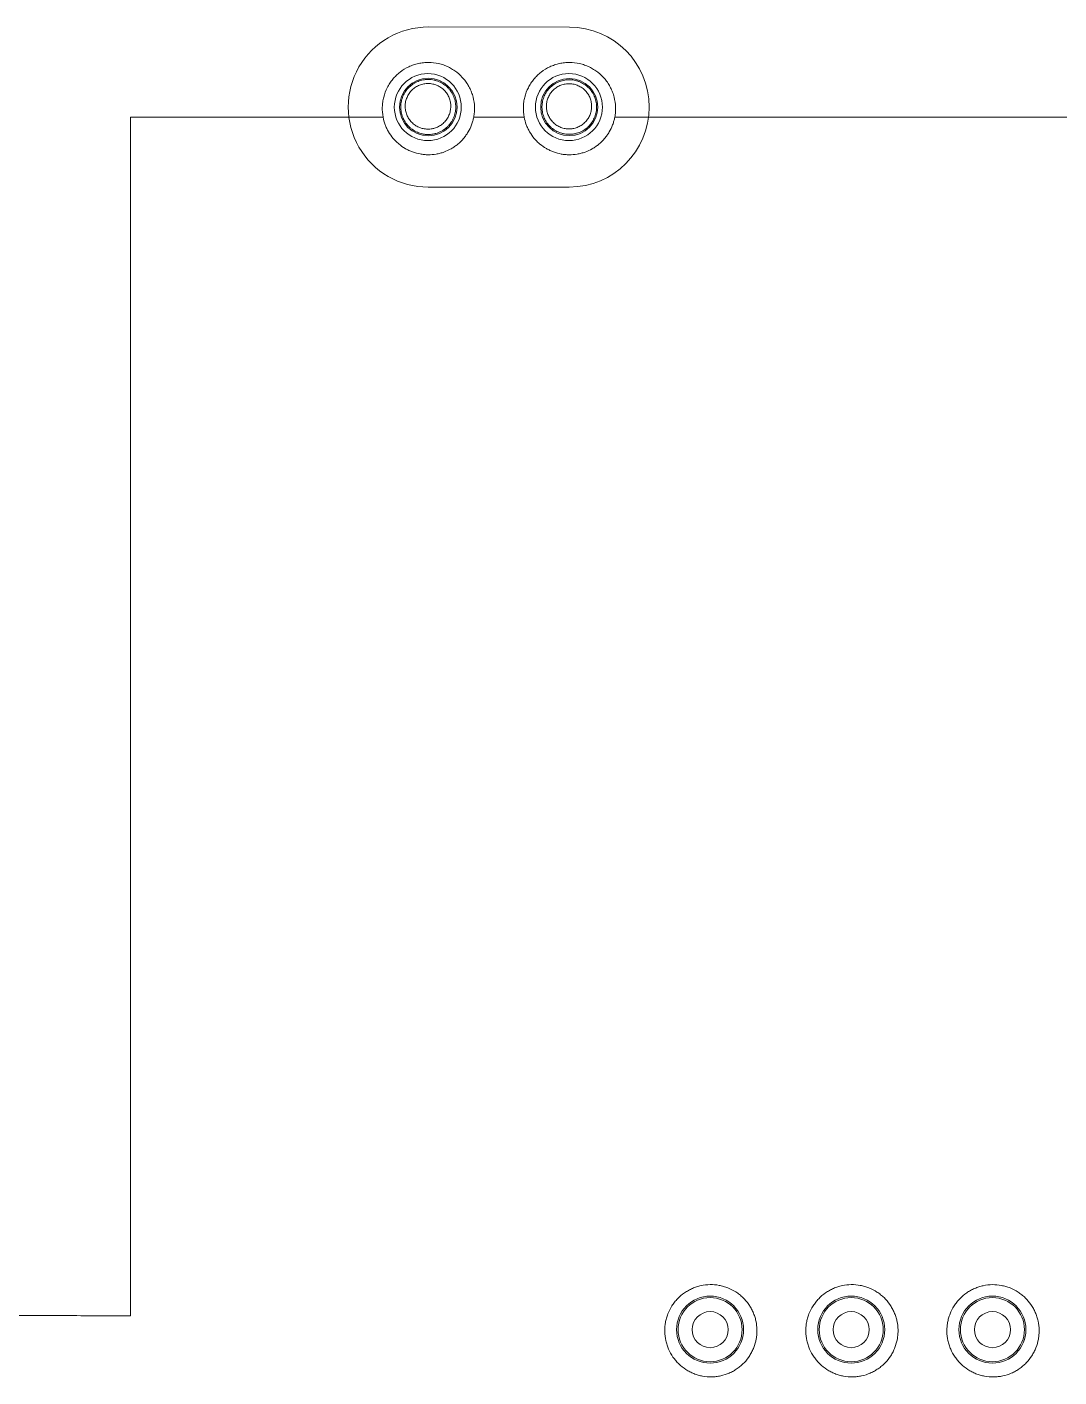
# Model space of a CAD drawing. Header units: inches. Extents: x 3778 to 56227, y -16914 to 35091.
# Drawn here: x 38121.73 to 38143.75, y -10623.73 to -10594.92 of the extents above; entities that cross this region are included whole.
import ezdxf

# ---------------------------------------------------------------- set-up
doc = ezdxf.new("R2010")
doc.units = ezdxf.units.IN
doc.header["$LTSCALE"] = 100
doc.header["$MEASUREMENT"] = 0
doc.layers.add('2-con', color=2, linetype='Continuous')
doc.layers.add('mark-B', color=2, linetype='Continuous', lineweight=20)

# ---------------------------------------------------------------- blocks, each defined once
blk = doc.blocks.new('무풍1way 일반')
at = {"layer": 'mark-B'}
for p, q in [((548.247, -459.67), (551.257, -459.669)), ((551.256, -463.086), (548.246, -463.084))]:
    blk.add_line(p, q, dxfattribs=at)
for centre, radius in [((539.217, -435.288), 0.715), ((539.217, -435.288), 0.715), ((539.217, -435.288), 0.715), ((539.217, -435.288), 0.684), ((542.23, -435.288), 0.715), ((542.23, -435.288), 0.715), ((542.23, -435.288), 0.715), ((542.23, -435.288), 0.684), ((545.242, -435.288), 0.715), ((545.242, -435.288), 0.715), ((545.242, -435.288), 0.715), ((545.242, -435.288), 0.684), ((539.217, -435.288), 0.385), ((542.23, -435.288), 0.385), ((545.242, -435.288), 0.385), ((548.255, -461.376), 0.715), ((548.255, -461.376), 0.715), ((548.255, -461.376), 0.715), ((548.255, -461.376), 0.715), ((548.248, -461.377), 0.61), ((551.267, -461.376), 0.715), ((551.267, -461.376), 0.715), ((551.267, -461.376), 0.715), ((551.267, -461.376), 0.715), ((551.257, -461.377), 0.614)]:
    blk.add_circle(centre, radius, dxfattribs=at)
for centre, radius, start, end in [((548.248, -461.377), 1.707, 90.0169, 269.9543), ((551.257, -461.377), 1.709, 269.9543, 90.0169)]:
    blk.add_arc(centre, radius, start, end, dxfattribs=at)
for points, knots in [([(539.217, -436.248), (539.152, -436.249), (539.088, -436.243), (538.993, -436.225), (538.962, -436.218), (538.915, -436.205), (538.9, -436.2), (538.869, -436.189), (538.854, -436.183), (538.779, -436.154), (538.722, -436.124), (538.655, -436.08), (538.642, -436.071), (538.616, -436.052), (538.603, -436.043), (538.565, -436.012), (538.541, -435.991), (538.472, -435.924), (538.431, -435.875), (538.385, -435.809), (538.376, -435.795), (538.359, -435.768), (538.335, -435.726), (538.3, -435.654), (538.277, -435.595), (538.262, -435.549), (538.258, -435.534), (538.249, -435.502), (538.246, -435.487), (538.229, -435.408), (538.221, -435.344), (538.22, -435.248), (538.221, -435.216), (538.224, -435.168), (538.226, -435.152), (538.23, -435.12), (538.233, -435.104), (538.247, -435.024), (538.265, -434.963), (538.294, -434.888), (538.3, -434.873), (538.314, -434.843), (538.321, -434.829), (538.343, -434.785), (538.359, -434.757), (538.411, -434.676), (538.451, -434.626), (538.508, -434.567), (538.519, -434.556), (538.543, -434.534), (538.579, -434.501), (538.643, -434.452), (538.698, -434.418), (538.74, -434.395), (538.755, -434.387), (538.784, -434.373), (538.799, -434.366), (538.873, -434.334), (538.935, -434.314), (539.029, -434.294), (539.061, -434.289), (539.126, -434.281), (539.159, -434.279), (539.255, -434.278), (539.319, -434.283), (539.399, -434.298), (539.415, -434.301), (539.446, -434.309), (539.493, -434.321), (539.569, -434.347), (539.627, -434.374), (539.67, -434.396), (539.684, -434.404), (539.712, -434.42), (539.726, -434.429), (539.794, -434.473), (539.844, -434.513), (539.913, -434.58), (539.935, -434.603), (539.966, -434.64), (539.976, -434.653), (539.996, -434.678), (540.005, -434.691), (540.051, -434.757), (540.082, -434.813), (540.114, -434.887), (540.12, -434.901), (540.131, -434.932), (540.136, -434.947), (540.151, -434.993), (540.159, -435.024), (540.18, -435.118), (540.187, -435.181), (540.189, -435.262), (540.189, -435.278), (540.188, -435.311), (540.185, -435.359), (540.175, -435.438), (540.16, -435.501), (540.147, -435.547), (540.142, -435.563), (540.132, -435.593), (540.126, -435.609), (540.097, -435.684), (540.068, -435.741), (540.015, -435.823), (539.997, -435.849), (539.966, -435.887), (539.956, -435.9), (539.935, -435.924), (539.924, -435.936), (539.868, -435.994), (539.819, -436.036), (539.739, -436.091), (539.711, -436.109), (539.654, -436.14), (539.596, -436.169), (539.536, -436.191), (539.474, -436.211), (539.443, -436.219), (539.347, -436.24), (539.283, -436.247), (539.217, -436.248)], [0, 0, 0, 0, 0.03125, 0.03125, 0.046875, 0.046875, 0.054687, 0.054687, 0.0625, 0.0625, 0.09375, 0.09375, 0.101562, 0.101562, 0.109375, 0.109375, 0.125, 0.125, 0.15625, 0.15625, 0.164062, 0.164062, 0.171875, 0.1875, 0.203125, 0.203125, 0.210937, 0.210937, 0.21875, 0.21875, 0.25, 0.25, 0.265625, 0.265625, 0.273437, 0.273437, 0.28125, 0.28125, 0.3125, 0.3125, 0.320312, 0.320312, 0.328125, 0.328125, 0.34375, 0.34375, 0.375, 0.375, 0.382812, 0.382812, 0.390625, 0.40625, 0.421875, 0.421875, 0.429687, 0.429687, 0.4375, 0.4375, 0.46875, 0.46875, 0.484375, 0.484375, 0.5, 0.5, 0.53125, 0.53125, 0.539062, 0.539062, 0.546875, 0.5625, 0.578125, 0.578125, 0.585937, 0.585937, 0.59375, 0.59375, 0.625, 0.625, 0.640625, 0.640625, 0.648437, 0.648437, 0.65625, 0.65625, 0.6875, 0.6875, 0.695312, 0.695312, 0.703125, 0.703125, 0.71875, 0.71875, 0.75, 0.75, 0.757812, 0.757812, 0.765625, 0.78125, 0.796875, 0.796875, 0.804687, 0.804687, 0.8125, 0.8125, 0.84375, 0.84375, 0.859375, 0.859375, 0.867187, 0.867187, 0.875, 0.875, 0.90625, 0.90625, 0.921875, 0.921875, 0.9375, 0.953125, 0.953125, 0.96875, 0.96875, 1, 1, 1, 1]), ([(539.217, -436.248), (539.152, -436.249), (539.088, -436.243), (538.993, -436.225), (538.962, -436.218), (538.915, -436.205), (538.9, -436.2), (538.869, -436.189), (538.854, -436.183), (538.779, -436.154), (538.722, -436.124), (538.655, -436.08), (538.642, -436.071), (538.616, -436.052), (538.603, -436.043), (538.565, -436.012), (538.541, -435.991), (538.472, -435.924), (538.431, -435.875), (538.385, -435.809), (538.376, -435.795), (538.359, -435.768), (538.335, -435.726), (538.3, -435.654), (538.277, -435.595), (538.262, -435.549), (538.258, -435.534), (538.249, -435.502), (538.246, -435.487), (538.229, -435.408), (538.221, -435.344), (538.22, -435.248), (538.221, -435.216), (538.224, -435.168), (538.226, -435.152), (538.23, -435.12), (538.233, -435.104), (538.247, -435.024), (538.265, -434.963), (538.294, -434.888), (538.3, -434.873), (538.314, -434.843), (538.321, -434.829), (538.343, -434.785), (538.359, -434.757), (538.411, -434.676), (538.451, -434.626), (538.508, -434.567), (538.519, -434.556), (538.543, -434.534), (538.579, -434.501), (538.643, -434.452), (538.698, -434.418), (538.74, -434.395), (538.755, -434.387), (538.784, -434.373), (538.799, -434.366), (538.873, -434.334), (538.935, -434.314), (539.029, -434.294), (539.061, -434.289), (539.126, -434.281), (539.159, -434.279), (539.255, -434.278), (539.319, -434.283), (539.399, -434.298), (539.415, -434.301), (539.446, -434.309), (539.493, -434.321), (539.569, -434.347), (539.627, -434.374), (539.67, -434.396), (539.684, -434.404), (539.712, -434.42), (539.726, -434.429), (539.794, -434.473), (539.844, -434.513), (539.913, -434.58), (539.935, -434.603), (539.966, -434.64), (539.976, -434.653), (539.996, -434.678), (540.005, -434.691), (540.051, -434.757), (540.082, -434.813), (540.114, -434.887), (540.12, -434.901), (540.131, -434.932), (540.136, -434.947), (540.151, -434.993), (540.159, -435.024), (540.18, -435.118), (540.187, -435.181), (540.189, -435.262), (540.189, -435.278), (540.188, -435.311), (540.185, -435.359), (540.175, -435.438), (540.16, -435.501), (540.147, -435.547), (540.142, -435.563), (540.132, -435.593), (540.126, -435.609), (540.097, -435.684), (540.068, -435.741), (540.015, -435.823), (539.997, -435.849), (539.966, -435.887), (539.956, -435.9), (539.935, -435.924), (539.924, -435.936), (539.868, -435.994), (539.819, -436.036), (539.739, -436.091), (539.711, -436.109), (539.654, -436.14), (539.596, -436.169), (539.536, -436.191), (539.474, -436.211), (539.443, -436.219), (539.347, -436.24), (539.283, -436.247), (539.217, -436.248)], [0, 0, 0, 0, 0.03125, 0.03125, 0.046875, 0.046875, 0.054687, 0.054687, 0.0625, 0.0625, 0.09375, 0.09375, 0.101562, 0.101562, 0.109375, 0.109375, 0.125, 0.125, 0.15625, 0.15625, 0.164062, 0.164062, 0.171875, 0.1875, 0.203125, 0.203125, 0.210937, 0.210937, 0.21875, 0.21875, 0.25, 0.25, 0.265625, 0.265625, 0.273437, 0.273437, 0.28125, 0.28125, 0.3125, 0.3125, 0.320312, 0.320312, 0.328125, 0.328125, 0.34375, 0.34375, 0.375, 0.375, 0.382812, 0.382812, 0.390625, 0.40625, 0.421875, 0.421875, 0.429687, 0.429687, 0.4375, 0.4375, 0.46875, 0.46875, 0.484375, 0.484375, 0.5, 0.5, 0.53125, 0.53125, 0.539062, 0.539062, 0.546875, 0.5625, 0.578125, 0.578125, 0.585937, 0.585937, 0.59375, 0.59375, 0.625, 0.625, 0.640625, 0.640625, 0.648437, 0.648437, 0.65625, 0.65625, 0.6875, 0.6875, 0.695312, 0.695312, 0.703125, 0.703125, 0.71875, 0.71875, 0.75, 0.75, 0.757812, 0.757812, 0.765625, 0.78125, 0.796875, 0.796875, 0.804687, 0.804687, 0.8125, 0.8125, 0.84375, 0.84375, 0.859375, 0.859375, 0.867187, 0.867187, 0.875, 0.875, 0.90625, 0.90625, 0.921875, 0.921875, 0.9375, 0.953125, 0.953125, 0.96875, 0.96875, 1, 1, 1, 1]), ([(542.23, -436.249), (542.165, -436.25), (542.1, -436.244), (542.006, -436.227), (541.975, -436.219), (541.928, -436.206), (541.912, -436.201), (541.882, -436.19), (541.867, -436.185), (541.792, -436.155), (541.735, -436.126), (541.668, -436.082), (541.654, -436.073), (541.628, -436.054), (541.615, -436.044), (541.577, -436.014), (541.553, -435.993), (541.484, -435.926), (541.443, -435.877), (541.397, -435.811), (541.388, -435.798), (541.371, -435.77), (541.347, -435.729), (541.311, -435.657), (541.289, -435.597), (541.274, -435.551), (541.269, -435.536), (541.261, -435.505), (541.257, -435.489), (541.24, -435.41), (541.232, -435.347), (541.23, -435.251), (541.231, -435.219), (541.235, -435.17), (541.237, -435.154), (541.241, -435.122), (541.243, -435.106), (541.258, -435.027), (541.275, -434.965), (541.304, -434.89), (541.311, -434.875), (541.324, -434.846), (541.331, -434.831), (541.353, -434.787), (541.369, -434.759), (541.421, -434.678), (541.461, -434.628), (541.517, -434.569), (541.529, -434.558), (541.553, -434.535), (541.589, -434.503), (541.653, -434.454), (541.708, -434.42), (541.75, -434.396), (541.764, -434.388), (541.794, -434.374), (541.809, -434.367), (541.883, -434.335), (541.944, -434.315), (542.039, -434.295), (542.071, -434.29), (542.136, -434.282), (542.168, -434.28), (542.265, -434.279), (542.329, -434.284), (542.408, -434.299), (542.424, -434.302), (542.456, -434.309), (542.503, -434.322), (542.579, -434.348), (542.637, -434.374), (542.68, -434.396), (542.694, -434.404), (542.722, -434.42), (542.736, -434.429), (542.804, -434.472), (542.854, -434.512), (542.922, -434.579), (542.944, -434.602), (542.976, -434.639), (542.986, -434.652), (543.006, -434.677), (543.015, -434.69), (543.061, -434.756), (543.092, -434.812), (543.124, -434.886), (543.13, -434.9), (543.141, -434.931), (543.147, -434.946), (543.162, -434.992), (543.17, -435.023), (543.19, -435.117), (543.198, -435.18), (543.2, -435.261), (543.2, -435.277), (543.199, -435.31), (543.196, -435.358), (543.186, -435.437), (543.172, -435.5), (543.159, -435.546), (543.154, -435.562), (543.143, -435.593), (543.138, -435.608), (543.108, -435.683), (543.079, -435.741), (543.027, -435.822), (543.008, -435.848), (542.978, -435.887), (542.968, -435.899), (542.946, -435.924), (542.936, -435.936), (542.88, -435.994), (542.831, -436.036), (542.751, -436.091), (542.723, -436.109), (542.666, -436.14), (542.608, -436.169), (542.548, -436.192), (542.487, -436.211), (542.455, -436.22), (542.359, -436.24), (542.295, -436.248), (542.23, -436.249)], [0, 0, 0, 0, 0.03125, 0.03125, 0.046875, 0.046875, 0.054688, 0.054688, 0.0625, 0.0625, 0.09375, 0.09375, 0.101563, 0.101563, 0.109375, 0.109375, 0.125, 0.125, 0.15625, 0.15625, 0.164063, 0.164063, 0.171875, 0.1875, 0.203125, 0.203125, 0.210938, 0.210938, 0.21875, 0.21875, 0.25, 0.25, 0.265625, 0.265625, 0.273438, 0.273438, 0.28125, 0.28125, 0.3125, 0.3125, 0.320313, 0.320313, 0.328125, 0.328125, 0.34375, 0.34375, 0.375, 0.375, 0.382813, 0.382813, 0.390625, 0.40625, 0.421875, 0.421875, 0.429688, 0.429688, 0.4375, 0.4375, 0.46875, 0.46875, 0.484375, 0.484375, 0.5, 0.5, 0.53125, 0.53125, 0.539063, 0.539063, 0.546875, 0.5625, 0.578125, 0.578125, 0.585938, 0.585938, 0.59375, 0.59375, 0.625, 0.625, 0.640625, 0.640625, 0.648438, 0.648438, 0.65625, 0.65625, 0.6875, 0.6875, 0.695313, 0.695313, 0.703125, 0.703125, 0.71875, 0.71875, 0.75, 0.75, 0.757813, 0.757813, 0.765625, 0.78125, 0.796875, 0.796875, 0.804688, 0.804688, 0.8125, 0.8125, 0.84375, 0.84375, 0.859375, 0.859375, 0.867188, 0.867188, 0.875, 0.875, 0.90625, 0.90625, 0.921875, 0.921875, 0.9375, 0.953125, 0.953125, 0.96875, 0.96875, 1, 1, 1, 1]), ([(542.23, -436.249), (542.165, -436.25), (542.1, -436.244), (542.006, -436.227), (541.975, -436.219), (541.928, -436.206), (541.912, -436.201), (541.882, -436.19), (541.867, -436.185), (541.792, -436.155), (541.735, -436.126), (541.668, -436.082), (541.654, -436.073), (541.628, -436.054), (541.615, -436.044), (541.577, -436.014), (541.553, -435.993), (541.484, -435.926), (541.443, -435.877), (541.397, -435.811), (541.388, -435.798), (541.371, -435.77), (541.347, -435.729), (541.311, -435.657), (541.289, -435.597), (541.274, -435.551), (541.269, -435.536), (541.261, -435.505), (541.257, -435.489), (541.24, -435.41), (541.232, -435.347), (541.23, -435.251), (541.231, -435.219), (541.235, -435.17), (541.237, -435.154), (541.241, -435.122), (541.243, -435.106), (541.258, -435.027), (541.275, -434.965), (541.304, -434.89), (541.311, -434.875), (541.324, -434.846), (541.331, -434.831), (541.353, -434.787), (541.369, -434.759), (541.421, -434.678), (541.461, -434.628), (541.517, -434.569), (541.529, -434.558), (541.553, -434.535), (541.589, -434.503), (541.653, -434.454), (541.708, -434.42), (541.75, -434.396), (541.764, -434.388), (541.794, -434.374), (541.809, -434.367), (541.883, -434.335), (541.944, -434.315), (542.039, -434.295), (542.071, -434.29), (542.136, -434.282), (542.168, -434.28), (542.265, -434.279), (542.329, -434.284), (542.408, -434.299), (542.424, -434.302), (542.456, -434.309), (542.503, -434.322), (542.579, -434.348), (542.637, -434.374), (542.68, -434.396), (542.694, -434.404), (542.722, -434.42), (542.736, -434.429), (542.804, -434.472), (542.854, -434.512), (542.922, -434.579), (542.944, -434.602), (542.976, -434.639), (542.986, -434.652), (543.006, -434.677), (543.015, -434.69), (543.061, -434.756), (543.092, -434.812), (543.124, -434.886), (543.13, -434.9), (543.141, -434.931), (543.147, -434.946), (543.162, -434.992), (543.17, -435.023), (543.19, -435.117), (543.198, -435.18), (543.2, -435.261), (543.2, -435.277), (543.199, -435.31), (543.196, -435.358), (543.186, -435.437), (543.172, -435.5), (543.159, -435.546), (543.154, -435.562), (543.143, -435.593), (543.138, -435.608), (543.108, -435.683), (543.079, -435.741), (543.027, -435.822), (543.008, -435.848), (542.978, -435.887), (542.968, -435.899), (542.946, -435.924), (542.936, -435.936), (542.88, -435.994), (542.831, -436.036), (542.751, -436.091), (542.723, -436.109), (542.666, -436.14), (542.608, -436.169), (542.548, -436.192), (542.487, -436.211), (542.455, -436.22), (542.359, -436.24), (542.295, -436.248), (542.23, -436.249)], [0, 0, 0, 0, 0.03125, 0.03125, 0.046875, 0.046875, 0.054688, 0.054688, 0.0625, 0.0625, 0.09375, 0.09375, 0.101563, 0.101563, 0.109375, 0.109375, 0.125, 0.125, 0.15625, 0.15625, 0.164063, 0.164063, 0.171875, 0.1875, 0.203125, 0.203125, 0.210938, 0.210938, 0.21875, 0.21875, 0.25, 0.25, 0.265625, 0.265625, 0.273438, 0.273438, 0.28125, 0.28125, 0.3125, 0.3125, 0.320313, 0.320313, 0.328125, 0.328125, 0.34375, 0.34375, 0.375, 0.375, 0.382813, 0.382813, 0.390625, 0.40625, 0.421875, 0.421875, 0.429688, 0.429688, 0.4375, 0.4375, 0.46875, 0.46875, 0.484375, 0.484375, 0.5, 0.5, 0.53125, 0.53125, 0.539063, 0.539063, 0.546875, 0.5625, 0.578125, 0.578125, 0.585938, 0.585938, 0.59375, 0.59375, 0.625, 0.625, 0.640625, 0.640625, 0.648438, 0.648438, 0.65625, 0.65625, 0.6875, 0.6875, 0.695313, 0.695313, 0.703125, 0.703125, 0.71875, 0.71875, 0.75, 0.75, 0.757813, 0.757813, 0.765625, 0.78125, 0.796875, 0.796875, 0.804688, 0.804688, 0.8125, 0.8125, 0.84375, 0.84375, 0.859375, 0.859375, 0.867188, 0.867188, 0.875, 0.875, 0.90625, 0.90625, 0.921875, 0.921875, 0.9375, 0.953125, 0.953125, 0.96875, 0.96875, 1, 1, 1, 1]), ([(545.242, -436.249), (545.177, -436.25), (545.113, -436.245), (545.018, -436.228), (544.987, -436.22), (544.925, -436.203), (544.894, -436.192), (544.804, -436.156), (544.747, -436.127), (544.68, -436.084), (544.667, -436.075), (544.64, -436.056), (544.627, -436.046), (544.589, -436.016), (544.565, -435.995), (544.496, -435.928), (544.455, -435.88), (544.409, -435.813), (544.4, -435.8), (544.383, -435.773), (544.358, -435.731), (544.323, -435.659), (544.3, -435.6), (544.285, -435.554), (544.281, -435.539), (544.272, -435.507), (544.268, -435.492), (544.251, -435.413), (544.243, -435.349), (544.241, -435.253), (544.242, -435.221), (544.246, -435.173), (544.248, -435.157), (544.252, -435.124), (544.254, -435.108), (544.268, -435.029), (544.285, -434.967), (544.315, -434.892), (544.321, -434.877), (544.334, -434.848), (544.341, -434.833), (544.363, -434.79), (544.379, -434.761), (544.431, -434.68), (544.471, -434.629), (544.527, -434.571), (544.539, -434.559), (544.563, -434.537), (544.599, -434.504), (544.663, -434.455), (544.717, -434.421), (544.76, -434.397), (544.774, -434.39), (544.803, -434.375), (544.818, -434.368), (544.893, -434.336), (544.954, -434.316), (545.048, -434.296), (545.08, -434.29), (545.145, -434.283), (545.177, -434.281), (545.274, -434.279), (545.338, -434.285), (545.418, -434.299), (545.434, -434.302), (545.465, -434.31), (545.512, -434.322), (545.588, -434.348), (545.646, -434.374), (545.689, -434.396), (545.703, -434.404), (545.731, -434.42), (545.745, -434.428), (545.813, -434.472), (545.863, -434.512), (545.932, -434.578), (545.954, -434.602), (545.985, -434.639), (545.996, -434.651), (546.015, -434.677), (546.025, -434.69), (546.071, -434.755), (546.102, -434.811), (546.134, -434.885), (546.14, -434.899), (546.152, -434.93), (546.157, -434.945), (546.172, -434.991), (546.18, -435.022), (546.201, -435.116), (546.209, -435.179), (546.211, -435.26), (546.211, -435.276), (546.21, -435.309), (546.207, -435.357), (546.197, -435.436), (546.183, -435.499), (546.17, -435.546), (546.165, -435.561), (546.155, -435.592), (546.149, -435.607), (546.12, -435.683), (546.091, -435.74), (546.039, -435.822), (546.02, -435.848), (545.99, -435.886), (545.98, -435.899), (545.958, -435.924), (545.947, -435.936), (545.891, -435.994), (545.843, -436.036), (545.763, -436.091), (545.735, -436.109), (545.678, -436.14), (545.62, -436.169), (545.56, -436.192), (545.499, -436.212), (545.467, -436.22), (545.372, -436.241), (545.307, -436.248), (545.242, -436.249)], [0, 0, 0, 0, 0.03125, 0.03125, 0.046875, 0.046875, 0.0625, 0.0625, 0.09375, 0.09375, 0.101563, 0.101563, 0.109375, 0.109375, 0.125, 0.125, 0.15625, 0.15625, 0.164063, 0.164063, 0.171875, 0.1875, 0.203125, 0.203125, 0.210938, 0.210938, 0.21875, 0.21875, 0.25, 0.25, 0.265625, 0.265625, 0.273438, 0.273438, 0.28125, 0.28125, 0.3125, 0.3125, 0.320313, 0.320313, 0.328125, 0.328125, 0.34375, 0.34375, 0.375, 0.375, 0.382813, 0.382813, 0.390625, 0.40625, 0.421875, 0.421875, 0.429688, 0.429688, 0.4375, 0.4375, 0.46875, 0.46875, 0.484375, 0.484375, 0.5, 0.5, 0.53125, 0.53125, 0.539062, 0.539062, 0.546875, 0.5625, 0.578125, 0.578125, 0.585937, 0.585937, 0.59375, 0.59375, 0.625, 0.625, 0.640625, 0.640625, 0.648437, 0.648437, 0.65625, 0.65625, 0.6875, 0.6875, 0.695312, 0.695312, 0.703125, 0.703125, 0.71875, 0.71875, 0.75, 0.75, 0.757813, 0.757813, 0.765625, 0.78125, 0.796875, 0.796875, 0.804688, 0.804688, 0.8125, 0.8125, 0.84375, 0.84375, 0.859375, 0.859375, 0.867188, 0.867188, 0.875, 0.875, 0.90625, 0.90625, 0.921875, 0.921875, 0.9375, 0.953125, 0.953125, 0.96875, 0.96875, 1, 1, 1, 1]), ([(545.242, -436.249), (545.177, -436.25), (545.113, -436.245), (545.018, -436.228), (544.987, -436.22), (544.925, -436.203), (544.894, -436.192), (544.804, -436.156), (544.747, -436.127), (544.68, -436.084), (544.667, -436.075), (544.64, -436.056), (544.627, -436.046), (544.589, -436.016), (544.565, -435.995), (544.496, -435.928), (544.455, -435.88), (544.409, -435.813), (544.4, -435.8), (544.383, -435.773), (544.358, -435.731), (544.323, -435.659), (544.3, -435.6), (544.285, -435.554), (544.281, -435.539), (544.272, -435.507), (544.268, -435.492), (544.251, -435.413), (544.243, -435.349), (544.241, -435.253), (544.242, -435.221), (544.246, -435.173), (544.248, -435.157), (544.252, -435.124), (544.254, -435.108), (544.268, -435.029), (544.285, -434.967), (544.315, -434.892), (544.321, -434.877), (544.334, -434.848), (544.341, -434.833), (544.363, -434.79), (544.379, -434.761), (544.431, -434.68), (544.471, -434.629), (544.527, -434.571), (544.539, -434.559), (544.563, -434.537), (544.599, -434.504), (544.663, -434.455), (544.717, -434.421), (544.76, -434.397), (544.774, -434.39), (544.803, -434.375), (544.818, -434.368), (544.893, -434.336), (544.954, -434.316), (545.048, -434.296), (545.08, -434.29), (545.145, -434.283), (545.177, -434.281), (545.274, -434.279), (545.338, -434.285), (545.418, -434.299), (545.434, -434.302), (545.465, -434.31), (545.512, -434.322), (545.588, -434.348), (545.646, -434.374), (545.689, -434.396), (545.703, -434.404), (545.731, -434.42), (545.745, -434.428), (545.813, -434.472), (545.863, -434.512), (545.932, -434.578), (545.954, -434.602), (545.985, -434.639), (545.996, -434.651), (546.015, -434.677), (546.025, -434.69), (546.071, -434.755), (546.102, -434.811), (546.134, -434.885), (546.14, -434.899), (546.152, -434.93), (546.157, -434.945), (546.172, -434.991), (546.18, -435.022), (546.201, -435.116), (546.209, -435.179), (546.211, -435.26), (546.211, -435.276), (546.21, -435.309), (546.207, -435.357), (546.197, -435.436), (546.183, -435.499), (546.17, -435.546), (546.165, -435.561), (546.155, -435.592), (546.149, -435.607), (546.12, -435.683), (546.091, -435.74), (546.039, -435.822), (546.02, -435.848), (545.99, -435.886), (545.98, -435.899), (545.958, -435.924), (545.947, -435.936), (545.891, -435.994), (545.843, -436.036), (545.763, -436.091), (545.735, -436.109), (545.678, -436.14), (545.62, -436.169), (545.56, -436.192), (545.499, -436.212), (545.467, -436.22), (545.372, -436.241), (545.307, -436.248), (545.242, -436.249)], [0, 0, 0, 0, 0.03125, 0.03125, 0.046875, 0.046875, 0.0625, 0.0625, 0.09375, 0.09375, 0.101563, 0.101563, 0.109375, 0.109375, 0.125, 0.125, 0.15625, 0.15625, 0.164063, 0.164063, 0.171875, 0.1875, 0.203125, 0.203125, 0.210938, 0.210938, 0.21875, 0.21875, 0.25, 0.25, 0.265625, 0.265625, 0.273438, 0.273438, 0.28125, 0.28125, 0.3125, 0.3125, 0.320313, 0.320313, 0.328125, 0.328125, 0.34375, 0.34375, 0.375, 0.375, 0.382813, 0.382813, 0.390625, 0.40625, 0.421875, 0.421875, 0.429688, 0.429688, 0.4375, 0.4375, 0.46875, 0.46875, 0.484375, 0.484375, 0.5, 0.5, 0.53125, 0.53125, 0.539062, 0.539062, 0.546875, 0.5625, 0.578125, 0.578125, 0.585937, 0.585937, 0.59375, 0.59375, 0.625, 0.625, 0.640625, 0.640625, 0.648437, 0.648437, 0.65625, 0.65625, 0.6875, 0.6875, 0.695312, 0.695312, 0.703125, 0.703125, 0.71875, 0.71875, 0.75, 0.75, 0.757813, 0.757813, 0.765625, 0.78125, 0.796875, 0.796875, 0.804688, 0.804688, 0.8125, 0.8125, 0.84375, 0.84375, 0.859375, 0.859375, 0.867188, 0.867188, 0.875, 0.875, 0.90625, 0.90625, 0.921875, 0.921875, 0.9375, 0.953125, 0.953125, 0.96875, 0.96875, 1, 1, 1, 1]), ([(557.612, -435.582), (557.612, -437.719), (557.612, -439.855), (557.612, -443.057), (557.612, -444.124), (557.612, -446.257), (557.612, -447.324), (557.612, -450.522), (557.612, -452.653), (557.612, -455.846), (557.612, -456.91), (557.612, -459.037), (557.612, -460.1), (557.612, -461.163)], [0, 0, 0, 0, 0.25, 0.25, 0.375, 0.375, 0.5, 0.5, 0.75, 0.75, 0.875, 0.875, 1, 1, 1, 1]), ([(557.612, -435.582), (557.612, -437.719), (557.612, -439.855), (557.612, -443.057), (557.612, -444.124), (557.612, -446.257), (557.612, -447.324), (557.612, -450.522), (557.612, -452.653), (557.612, -455.846), (557.612, -456.91), (557.612, -459.037), (557.612, -460.1), (557.612, -461.163)], [0, 0, 0, 0, 0.25, 0.25, 0.375, 0.375, 0.5, 0.5, 0.75, 0.75, 0.875, 0.875, 1, 1, 1, 1]), ([(594.494, -435.876), (593.788, -435.865), (592.371, -435.845), (590.946, -435.826), (588.802, -435.798), (587.364, -435.781), (585.555, -435.76), (585.192, -435.756), (584.648, -435.75), (584.466, -435.748), (584.103, -435.744), (583.921, -435.742), (583.557, -435.738), (583.375, -435.736), (583.01, -435.732), (582.827, -435.731), (582.277, -435.725), (581.91, -435.722), (580.806, -435.711), (580.066, -435.705), (578.58, -435.693), (577.834, -435.687), (576.711, -435.679), (576.337, -435.677), (575.586, -435.672), (575.21, -435.669), (574.457, -435.664), (574.08, -435.662), (573.325, -435.657), (572.947, -435.655), (571.059, -435.644), (569.545, -435.636), (567.272, -435.624), (566.514, -435.621), (564.997, -435.613), (564.238, -435.61), (561.96, -435.6), (560.439, -435.593), (558.918, -435.587)], [0, 0, 0, 0, 0.0625, 0.125, 0.125, 0.25, 0.25, 0.28125, 0.28125, 0.296875, 0.296875, 0.3125, 0.3125, 0.328125, 0.328125, 0.34375, 0.34375, 0.375, 0.375, 0.4375, 0.4375, 0.5, 0.5, 0.53125, 0.53125, 0.5625, 0.5625, 0.59375, 0.59375, 0.625, 0.625, 0.75, 0.75, 0.8125, 0.8125, 0.875, 0.875, 1, 1, 1, 1]), ([(594.494, -435.876), (593.788, -435.865), (592.371, -435.845), (590.946, -435.826), (588.802, -435.798), (587.364, -435.781), (585.555, -435.76), (585.192, -435.756), (584.648, -435.75), (584.466, -435.748), (584.103, -435.744), (583.921, -435.742), (583.557, -435.738), (583.375, -435.736), (583.01, -435.732), (582.827, -435.731), (582.277, -435.725), (581.91, -435.722), (580.806, -435.711), (580.066, -435.705), (578.58, -435.693), (577.834, -435.687), (576.711, -435.679), (576.337, -435.677), (575.586, -435.672), (575.21, -435.669), (574.457, -435.664), (574.08, -435.662), (573.325, -435.657), (572.947, -435.655), (571.059, -435.644), (569.545, -435.636), (567.272, -435.624), (566.514, -435.621), (564.997, -435.613), (564.238, -435.61), (561.96, -435.6), (560.439, -435.593), (558.918, -435.587)], [0, 0, 0, 0, 0.0625, 0.125, 0.125, 0.25, 0.25, 0.28125, 0.28125, 0.296875, 0.296875, 0.3125, 0.3125, 0.328125, 0.328125, 0.34375, 0.34375, 0.375, 0.375, 0.4375, 0.4375, 0.5, 0.5, 0.53125, 0.53125, 0.5625, 0.5625, 0.59375, 0.59375, 0.625, 0.625, 0.75, 0.75, 0.8125, 0.8125, 0.875, 0.875, 1, 1, 1, 1]), ([(547.276, -461.163), (547.282, -461.135), (547.291, -461.094), (547.303, -461.053), (547.312, -461.026), (547.317, -461.012), (547.342, -460.945), (547.366, -460.894), (547.409, -460.821), (547.425, -460.797), (547.458, -460.751), (547.475, -460.728), (547.531, -460.662), (547.571, -460.622), (547.637, -460.568), (547.66, -460.551), (547.695, -460.526), (547.707, -460.518), (547.731, -460.503), (547.744, -460.495), (547.806, -460.46), (547.858, -460.436), (547.938, -460.407), (547.965, -460.399), (548.007, -460.388), (548.021, -460.384), (548.049, -460.378), (548.063, -460.376), (548.134, -460.364), (548.191, -460.359), (548.276, -460.359), (548.305, -460.361), (548.362, -460.366), (548.39, -460.37), (548.474, -460.385), (548.529, -460.4), (548.609, -460.429), (548.635, -460.44), (548.687, -460.464), (548.713, -460.478), (548.786, -460.52), (548.832, -460.553), (548.897, -460.607), (548.918, -460.626), (548.959, -460.667), (548.978, -460.688), (549.033, -460.752), (549.065, -460.798), (549.108, -460.871), (549.121, -460.896), (549.146, -460.948), (549.157, -460.974), (549.186, -461.053), (549.201, -461.107), (549.212, -461.163)], [0, 0, 0, 0, 0.03125, 0.046875, 0.046875, 0.0625, 0.0625, 0.125, 0.125, 0.15625, 0.15625, 0.1875, 0.1875, 0.25, 0.25, 0.28125, 0.28125, 0.296875, 0.296875, 0.3125, 0.3125, 0.375, 0.375, 0.40625, 0.40625, 0.421875, 0.421875, 0.4375, 0.4375, 0.5, 0.5, 0.53125, 0.53125, 0.5625, 0.5625, 0.625, 0.625, 0.65625, 0.65625, 0.6875, 0.6875, 0.75, 0.75, 0.78125, 0.78125, 0.8125, 0.8125, 0.875, 0.875, 0.90625, 0.90625, 0.9375, 0.9375, 1, 1, 1, 1]), ([(547.276, -461.163), (547.282, -461.135), (547.291, -461.094), (547.303, -461.053), (547.312, -461.026), (547.317, -461.012), (547.342, -460.945), (547.366, -460.894), (547.409, -460.821), (547.425, -460.797), (547.458, -460.751), (547.475, -460.728), (547.531, -460.662), (547.571, -460.622), (547.637, -460.568), (547.66, -460.551), (547.695, -460.526), (547.707, -460.518), (547.731, -460.503), (547.744, -460.495), (547.806, -460.46), (547.858, -460.436), (547.938, -460.407), (547.965, -460.399), (548.007, -460.388), (548.021, -460.384), (548.049, -460.378), (548.063, -460.376), (548.134, -460.364), (548.191, -460.359), (548.276, -460.359), (548.305, -460.361), (548.362, -460.366), (548.39, -460.37), (548.474, -460.385), (548.529, -460.4), (548.609, -460.429), (548.635, -460.44), (548.687, -460.464), (548.713, -460.478), (548.786, -460.52), (548.832, -460.553), (548.897, -460.607), (548.918, -460.626), (548.959, -460.667), (548.978, -460.688), (549.033, -460.752), (549.065, -460.798), (549.108, -460.871), (549.121, -460.896), (549.146, -460.948), (549.157, -460.974), (549.186, -461.053), (549.201, -461.107), (549.212, -461.163)], [0, 0, 0, 0, 0.03125, 0.046875, 0.046875, 0.0625, 0.0625, 0.125, 0.125, 0.15625, 0.15625, 0.1875, 0.1875, 0.25, 0.25, 0.28125, 0.28125, 0.296875, 0.296875, 0.3125, 0.3125, 0.375, 0.375, 0.40625, 0.40625, 0.421875, 0.421875, 0.4375, 0.4375, 0.5, 0.5, 0.53125, 0.53125, 0.5625, 0.5625, 0.625, 0.625, 0.65625, 0.65625, 0.6875, 0.6875, 0.75, 0.75, 0.78125, 0.78125, 0.8125, 0.8125, 0.875, 0.875, 0.90625, 0.90625, 0.9375, 0.9375, 1, 1, 1, 1]), ([(550.287, -461.163), (550.292, -461.135), (550.302, -461.094), (550.314, -461.053), (550.323, -461.026), (550.328, -461.012), (550.353, -460.945), (550.377, -460.894), (550.42, -460.821), (550.436, -460.797), (550.469, -460.751), (550.486, -460.728), (550.542, -460.662), (550.582, -460.623), (550.648, -460.568), (550.671, -460.551), (550.706, -460.526), (550.718, -460.518), (550.743, -460.503), (550.755, -460.496), (550.817, -460.46), (550.869, -460.437), (550.949, -460.408), (550.977, -460.399), (551.018, -460.388), (551.033, -460.385), (551.061, -460.379), (551.075, -460.376), (551.145, -460.364), (551.202, -460.36), (551.287, -460.36), (551.316, -460.361), (551.373, -460.367), (551.401, -460.371), (551.485, -460.386), (551.54, -460.401), (551.62, -460.43), (551.646, -460.441), (551.698, -460.465), (551.723, -460.478), (551.797, -460.521), (551.843, -460.553), (551.908, -460.608), (551.929, -460.627), (551.969, -460.667), (551.988, -460.688), (552.043, -460.753), (552.075, -460.799), (552.118, -460.871), (552.131, -460.897), (552.156, -460.948), (552.167, -460.974), (552.196, -461.053), (552.211, -461.107), (552.222, -461.163)], [0, 0, 0, 0, 0.03125, 0.046875, 0.046875, 0.0625, 0.0625, 0.125, 0.125, 0.15625, 0.15625, 0.1875, 0.1875, 0.25, 0.25, 0.28125, 0.28125, 0.296875, 0.296875, 0.3125, 0.3125, 0.375, 0.375, 0.40625, 0.40625, 0.421875, 0.421875, 0.4375, 0.4375, 0.5, 0.5, 0.53125, 0.53125, 0.5625, 0.5625, 0.625, 0.625, 0.65625, 0.65625, 0.6875, 0.6875, 0.75, 0.75, 0.78125, 0.78125, 0.8125, 0.8125, 0.875, 0.875, 0.90625, 0.90625, 0.9375, 0.9375, 1, 1, 1, 1]), ([(550.287, -461.163), (550.292, -461.135), (550.302, -461.094), (550.314, -461.053), (550.323, -461.026), (550.328, -461.012), (550.353, -460.945), (550.377, -460.894), (550.42, -460.821), (550.436, -460.797), (550.469, -460.751), (550.486, -460.728), (550.542, -460.662), (550.582, -460.623), (550.648, -460.568), (550.671, -460.551), (550.706, -460.526), (550.718, -460.518), (550.743, -460.503), (550.755, -460.496), (550.817, -460.46), (550.869, -460.437), (550.949, -460.408), (550.977, -460.399), (551.018, -460.388), (551.033, -460.385), (551.061, -460.379), (551.075, -460.376), (551.145, -460.364), (551.202, -460.36), (551.287, -460.36), (551.316, -460.361), (551.373, -460.367), (551.401, -460.371), (551.485, -460.386), (551.54, -460.401), (551.62, -460.43), (551.646, -460.441), (551.698, -460.465), (551.723, -460.478), (551.797, -460.521), (551.843, -460.553), (551.908, -460.608), (551.929, -460.627), (551.969, -460.667), (551.988, -460.688), (552.043, -460.753), (552.075, -460.799), (552.118, -460.871), (552.131, -460.897), (552.156, -460.948), (552.167, -460.974), (552.196, -461.053), (552.211, -461.107), (552.222, -461.163)], [0, 0, 0, 0, 0.03125, 0.046875, 0.046875, 0.0625, 0.0625, 0.125, 0.125, 0.15625, 0.15625, 0.1875, 0.1875, 0.25, 0.25, 0.28125, 0.28125, 0.296875, 0.296875, 0.3125, 0.3125, 0.375, 0.375, 0.40625, 0.40625, 0.421875, 0.421875, 0.4375, 0.4375, 0.5, 0.5, 0.53125, 0.53125, 0.5625, 0.5625, 0.625, 0.625, 0.65625, 0.65625, 0.6875, 0.6875, 0.75, 0.75, 0.78125, 0.78125, 0.8125, 0.8125, 0.875, 0.875, 0.90625, 0.90625, 0.9375, 0.9375, 1, 1, 1, 1]), ([(547.888, -461.836), (547.858, -461.812), (547.83, -461.785), (547.793, -461.742), (547.781, -461.727), (547.759, -461.696), (547.749, -461.68), (547.722, -461.63), (547.706, -461.595), (547.689, -461.541), (547.684, -461.523), (547.675, -461.486), (547.672, -461.467), (547.665, -461.411), (547.664, -461.373), (547.67, -461.296), (547.677, -461.259), (547.692, -461.204), (547.698, -461.186), (547.711, -461.151), (547.719, -461.133), (547.745, -461.082), (547.765, -461.05), (547.8, -461.005), (547.813, -460.99), (547.84, -460.962), (547.853, -460.949), (547.897, -460.912), (547.928, -460.89), (547.978, -460.861), (547.995, -460.853), (548.03, -460.837), (548.066, -460.824), (548.103, -460.814), (548.131, -460.807), (548.14, -460.805), (548.159, -460.802), (548.169, -460.801), (548.217, -460.795), (548.255, -460.794), (548.312, -460.799), (548.331, -460.801), (548.359, -460.806), (548.369, -460.808), (548.387, -460.812), (548.397, -460.815), (548.442, -460.827), (548.478, -460.841), (548.529, -460.867), (548.546, -460.877), (548.578, -460.897), (548.593, -460.909), (548.624, -460.932), (548.638, -460.945), (548.666, -460.971), (548.679, -460.985), (548.715, -461.028), (548.737, -461.059), (548.765, -461.109), (548.774, -461.126), (548.789, -461.161), (548.802, -461.196), (548.812, -461.233), (548.821, -461.27), (548.824, -461.289), (548.831, -461.346), (548.832, -461.383), (548.828, -461.44), (548.825, -461.459), (548.819, -461.497), (548.814, -461.515), (548.799, -461.57), (548.786, -461.606), (548.76, -461.657), (548.75, -461.674), (548.73, -461.706), (548.719, -461.721), (548.684, -461.766), (548.658, -461.794), (548.599, -461.844), (548.568, -461.866), (548.518, -461.894), (548.501, -461.903), (548.466, -461.918), (548.448, -461.925), (548.393, -461.943), (548.356, -461.952), (548.308, -461.957), (548.299, -461.958), (548.28, -461.96), (548.27, -461.96), (548.241, -461.961), (548.222, -461.96), (548.165, -461.956), (548.128, -461.949), (548.081, -461.936), (548.072, -461.933), (548.054, -461.927), (548.027, -461.917), (547.984, -461.898), (547.951, -461.879), (547.918, -461.859), (547.903, -461.847), (547.888, -461.836)], [0, 0, 0, 0, 0.03125, 0.03125, 0.046875, 0.046875, 0.0625, 0.0625, 0.09375, 0.09375, 0.109375, 0.109375, 0.125, 0.125, 0.15625, 0.15625, 0.1875, 0.1875, 0.203125, 0.203125, 0.21875, 0.21875, 0.25, 0.25, 0.265625, 0.265625, 0.28125, 0.28125, 0.3125, 0.3125, 0.328125, 0.328125, 0.34375, 0.359375, 0.359375, 0.367187, 0.367187, 0.375, 0.375, 0.40625, 0.40625, 0.421875, 0.421875, 0.429687, 0.429687, 0.4375, 0.4375, 0.46875, 0.46875, 0.484375, 0.484375, 0.5, 0.5, 0.515625, 0.515625, 0.53125, 0.53125, 0.5625, 0.5625, 0.578125, 0.578125, 0.59375, 0.609375, 0.609375, 0.625, 0.625, 0.65625, 0.65625, 0.671875, 0.671875, 0.6875, 0.6875, 0.71875, 0.71875, 0.734375, 0.734375, 0.75, 0.75, 0.78125, 0.78125, 0.8125, 0.8125, 0.828125, 0.828125, 0.84375, 0.84375, 0.875, 0.875, 0.882812, 0.882812, 0.890625, 0.890625, 0.90625, 0.90625, 0.9375, 0.9375, 0.945312, 0.945312, 0.953125, 0.96875, 0.984375, 0.984375, 1, 1, 1, 1]), ([(547.954, -461.772), (547.967, -461.782), (547.98, -461.791), (548.007, -461.808), (548.034, -461.824), (548.063, -461.837), (548.092, -461.848), (548.107, -461.853), (548.153, -461.866), (548.184, -461.872), (548.231, -461.875), (548.247, -461.876), (548.279, -461.875), (548.295, -461.874), (548.342, -461.868), (548.373, -461.861), (548.419, -461.846), (548.434, -461.841), (548.463, -461.828), (548.477, -461.821), (548.518, -461.797), (548.544, -461.779), (548.592, -461.737), (548.614, -461.714), (548.643, -461.677), (548.652, -461.664), (548.669, -461.637), (548.677, -461.623), (548.698, -461.581), (548.709, -461.552), (548.722, -461.506), (548.725, -461.491), (548.731, -461.46), (548.733, -461.444), (548.736, -461.397), (548.735, -461.366), (548.73, -461.319), (548.727, -461.303), (548.72, -461.273), (548.712, -461.243), (548.701, -461.213), (548.688, -461.185), (548.681, -461.171), (548.658, -461.129), (548.64, -461.104), (548.609, -461.068), (548.599, -461.057), (548.576, -461.035), (548.564, -461.024), (548.539, -461.005), (548.526, -460.996), (548.5, -460.978), (548.486, -460.971), (548.443, -460.949), (548.414, -460.938), (548.368, -460.925), (548.353, -460.921), (548.322, -460.916), (548.306, -460.914), (548.259, -460.91), (548.227, -460.911), (548.187, -460.915), (548.179, -460.917), (548.164, -460.919), (548.14, -460.924), (548.102, -460.934), (548.073, -460.946), (548.043, -460.959), (548.029, -460.966), (547.988, -460.989), (547.962, -461.008), (547.926, -461.039), (547.914, -461.05), (547.892, -461.073), (547.882, -461.085), (547.853, -461.122), (547.836, -461.149), (547.815, -461.191), (547.808, -461.206), (547.797, -461.235), (547.792, -461.25), (547.78, -461.296), (547.774, -461.326), (547.77, -461.39), (547.771, -461.421), (547.776, -461.467), (547.779, -461.483), (547.786, -461.513), (547.79, -461.529), (547.805, -461.574), (547.817, -461.602), (547.84, -461.643), (547.848, -461.656), (547.867, -461.682), (547.876, -461.695), (547.907, -461.731), (547.929, -461.752), (547.954, -461.772)], [0, 0, 0, 0, 0.015625, 0.015625, 0.03125, 0.046875, 0.046875, 0.0625, 0.0625, 0.09375, 0.09375, 0.109375, 0.109375, 0.125, 0.125, 0.15625, 0.15625, 0.171875, 0.171875, 0.1875, 0.1875, 0.21875, 0.21875, 0.25, 0.25, 0.265625, 0.265625, 0.28125, 0.28125, 0.3125, 0.3125, 0.328125, 0.328125, 0.34375, 0.34375, 0.375, 0.375, 0.390625, 0.390625, 0.40625, 0.421875, 0.421875, 0.4375, 0.4375, 0.46875, 0.46875, 0.484375, 0.484375, 0.5, 0.5, 0.515625, 0.515625, 0.53125, 0.53125, 0.5625, 0.5625, 0.578125, 0.578125, 0.59375, 0.59375, 0.625, 0.625, 0.632813, 0.632813, 0.640625, 0.65625, 0.671875, 0.671875, 0.6875, 0.6875, 0.71875, 0.71875, 0.734375, 0.734375, 0.75, 0.75, 0.78125, 0.78125, 0.796875, 0.796875, 0.8125, 0.8125, 0.84375, 0.84375, 0.875, 0.875, 0.890625, 0.890625, 0.90625, 0.90625, 0.9375, 0.9375, 0.953125, 0.953125, 0.96875, 0.96875, 1, 1, 1, 1]), ([(550.924, -461.862), (550.893, -461.84), (550.863, -461.815), (550.823, -461.774), (550.811, -461.759), (550.787, -461.729), (550.775, -461.714), (550.744, -461.666), (550.727, -461.632), (550.705, -461.578), (550.699, -461.56), (550.689, -461.523), (550.684, -461.505), (550.674, -461.449), (550.67, -461.411), (550.671, -461.333), (550.675, -461.295), (550.687, -461.239), (550.692, -461.221), (550.704, -461.184), (550.71, -461.166), (550.733, -461.113), (550.751, -461.079), (550.784, -461.032), (550.796, -461.016), (550.821, -460.987), (550.834, -460.972), (550.875, -460.932), (550.905, -460.908), (550.953, -460.876), (550.97, -460.866), (551.005, -460.849), (551.04, -460.833), (551.076, -460.82), (551.104, -460.812), (551.113, -460.81), (551.132, -460.805), (551.141, -460.803), (551.189, -460.794), (551.227, -460.791), (551.285, -460.792), (551.304, -460.793), (551.333, -460.796), (551.343, -460.798), (551.362, -460.801), (551.371, -460.803), (551.418, -460.813), (551.455, -460.824), (551.508, -460.847), (551.525, -460.856), (551.559, -460.875), (551.575, -460.885), (551.607, -460.907), (551.623, -460.918), (551.652, -460.943), (551.666, -460.956), (551.706, -460.997), (551.729, -461.027), (551.761, -461.076), (551.771, -461.092), (551.788, -461.126), (551.804, -461.161), (551.816, -461.197), (551.827, -461.234), (551.831, -461.253), (551.842, -461.309), (551.845, -461.347), (551.845, -461.404), (551.843, -461.424), (551.839, -461.462), (551.836, -461.481), (551.824, -461.537), (551.813, -461.574), (551.79, -461.627), (551.782, -461.644), (551.763, -461.678), (551.753, -461.694), (551.721, -461.742), (551.696, -461.771), (551.64, -461.826), (551.61, -461.85), (551.562, -461.881), (551.545, -461.891), (551.511, -461.909), (551.493, -461.917), (551.44, -461.938), (551.403, -461.949), (551.355, -461.958), (551.346, -461.959), (551.327, -461.962), (551.317, -461.963), (551.288, -461.965), (551.269, -461.966), (551.211, -461.965), (551.173, -461.961), (551.125, -461.951), (551.116, -461.948), (551.097, -461.943), (551.07, -461.935), (551.025, -461.918), (550.99, -461.902), (550.957, -461.883), (550.94, -461.873), (550.924, -461.862)], [0, 0, 0, 0, 0.03125, 0.03125, 0.046875, 0.046875, 0.0625, 0.0625, 0.09375, 0.09375, 0.109375, 0.109375, 0.125, 0.125, 0.15625, 0.15625, 0.1875, 0.1875, 0.203125, 0.203125, 0.21875, 0.21875, 0.25, 0.25, 0.265625, 0.265625, 0.28125, 0.28125, 0.3125, 0.3125, 0.328125, 0.328125, 0.34375, 0.359375, 0.359375, 0.367187, 0.367187, 0.375, 0.375, 0.40625, 0.40625, 0.421875, 0.421875, 0.429687, 0.429687, 0.4375, 0.4375, 0.46875, 0.46875, 0.484375, 0.484375, 0.5, 0.5, 0.515625, 0.515625, 0.53125, 0.53125, 0.5625, 0.5625, 0.578125, 0.578125, 0.59375, 0.609375, 0.609375, 0.625, 0.625, 0.65625, 0.65625, 0.671875, 0.671875, 0.6875, 0.6875, 0.71875, 0.71875, 0.734375, 0.734375, 0.75, 0.75, 0.78125, 0.78125, 0.8125, 0.8125, 0.828125, 0.828125, 0.84375, 0.84375, 0.875, 0.875, 0.882812, 0.882812, 0.890625, 0.890625, 0.90625, 0.90625, 0.9375, 0.9375, 0.945313, 0.945313, 0.953125, 0.96875, 0.984375, 0.984375, 1, 1, 1, 1]), ([(550.987, -461.794), (551, -461.803), (551.014, -461.812), (551.042, -461.827), (551.07, -461.841), (551.1, -461.852), (551.13, -461.862), (551.146, -461.866), (551.193, -461.876), (551.225, -461.88), (551.272, -461.881), (551.288, -461.88), (551.321, -461.877), (551.337, -461.875), (551.384, -461.866), (551.414, -461.858), (551.459, -461.84), (551.474, -461.833), (551.502, -461.818), (551.516, -461.81), (551.556, -461.784), (551.581, -461.764), (551.627, -461.719), (551.648, -461.694), (551.675, -461.655), (551.683, -461.641), (551.698, -461.613), (551.705, -461.599), (551.724, -461.555), (551.734, -461.524), (551.743, -461.478), (551.746, -461.462), (551.749, -461.43), (551.75, -461.414), (551.751, -461.367), (551.748, -461.336), (551.739, -461.289), (551.735, -461.273), (551.727, -461.243), (551.716, -461.213), (551.703, -461.184), (551.689, -461.156), (551.681, -461.142), (551.655, -461.102), (551.635, -461.077), (551.602, -461.043), (551.591, -461.033), (551.566, -461.012), (551.553, -461.002), (551.527, -460.984), (551.514, -460.976), (551.486, -460.96), (551.471, -460.953), (551.427, -460.934), (551.397, -460.924), (551.35, -460.914), (551.334, -460.912), (551.302, -460.908), (551.286, -460.907), (551.239, -460.906), (551.207, -460.909), (551.167, -460.917), (551.159, -460.918), (551.143, -460.922), (551.12, -460.928), (551.082, -460.941), (551.053, -460.954), (551.025, -460.969), (551.011, -460.977), (550.971, -461.004), (550.946, -461.024), (550.912, -461.057), (550.901, -461.069), (550.88, -461.094), (550.87, -461.107), (550.843, -461.146), (550.828, -461.174), (550.809, -461.218), (550.804, -461.233), (550.794, -461.263), (550.79, -461.279), (550.781, -461.325), (550.777, -461.357), (550.777, -461.421), (550.779, -461.452), (550.788, -461.499), (550.792, -461.514), (550.8, -461.544), (550.806, -461.56), (550.823, -461.604), (550.838, -461.632), (550.864, -461.671), (550.873, -461.684), (550.893, -461.709), (550.903, -461.721), (550.936, -461.755), (550.961, -461.776), (550.987, -461.794)], [0, 0, 0, 0, 0.015625, 0.015625, 0.03125, 0.046875, 0.046875, 0.0625, 0.0625, 0.09375, 0.09375, 0.109375, 0.109375, 0.125, 0.125, 0.15625, 0.15625, 0.171875, 0.171875, 0.1875, 0.1875, 0.21875, 0.21875, 0.25, 0.25, 0.265625, 0.265625, 0.28125, 0.28125, 0.3125, 0.3125, 0.328125, 0.328125, 0.34375, 0.34375, 0.375, 0.375, 0.390625, 0.390625, 0.40625, 0.421875, 0.421875, 0.4375, 0.4375, 0.46875, 0.46875, 0.484375, 0.484375, 0.5, 0.5, 0.515625, 0.515625, 0.53125, 0.53125, 0.5625, 0.5625, 0.578125, 0.578125, 0.59375, 0.59375, 0.625, 0.625, 0.632812, 0.632812, 0.640625, 0.65625, 0.671875, 0.671875, 0.6875, 0.6875, 0.71875, 0.71875, 0.734375, 0.734375, 0.75, 0.75, 0.78125, 0.78125, 0.796875, 0.796875, 0.8125, 0.8125, 0.84375, 0.84375, 0.875, 0.875, 0.890625, 0.890625, 0.90625, 0.90625, 0.9375, 0.9375, 0.953125, 0.953125, 0.96875, 0.96875, 1, 1, 1, 1]), ([(547.276, -461.163), (546.73, -461.163), (546.184, -461.163), (545.091, -461.163), (544.545, -461.163), (542.905, -461.163), (541.812, -461.163), (539.626, -461.163), (538.533, -461.163), (536.893, -461.163), (536.347, -461.163), (535.527, -461.163), (535.253, -461.163), (534.707, -461.163), (534.433, -461.163), (534.16, -461.163)], [0, 0, 0, 0, 0.125, 0.125, 0.25, 0.25, 0.5, 0.5, 0.75, 0.75, 0.875, 0.875, 0.9375, 0.9375, 1, 1, 1, 1]), ([(547.276, -461.163), (546.73, -461.163), (546.184, -461.163), (545.091, -461.163), (544.545, -461.163), (542.905, -461.163), (541.812, -461.163), (539.626, -461.163), (538.533, -461.163), (536.893, -461.163), (536.347, -461.163), (535.527, -461.163), (535.253, -461.163), (534.707, -461.163), (534.433, -461.163), (534.16, -461.163)], [0, 0, 0, 0, 0.125, 0.125, 0.25, 0.25, 0.5, 0.5, 0.75, 0.75, 0.875, 0.875, 0.9375, 0.9375, 1, 1, 1, 1]), ([(549.212, -461.163), (549.225, -461.234), (549.23, -461.305), (549.227, -461.412), (549.224, -461.448), (549.216, -461.502), (549.213, -461.519), (549.206, -461.555), (549.202, -461.572), (549.18, -461.659), (549.155, -461.726), (549.113, -461.807), (549.105, -461.823), (549.087, -461.854), (549.077, -461.87), (549.047, -461.915), (549.005, -461.973), (548.956, -462.026), (548.917, -462.064), (548.903, -462.076), (548.876, -462.1), (548.862, -462.111), (548.79, -462.167), (548.729, -462.205), (548.647, -462.243), (548.63, -462.25), (548.596, -462.264), (548.579, -462.27), (548.527, -462.288), (548.458, -462.307), (548.386, -462.319), (548.332, -462.325), (548.314, -462.327), (548.277, -462.328), (548.259, -462.329), (548.169, -462.328), (548.097, -462.32), (548.009, -462.3), (547.991, -462.296), (547.956, -462.286), (547.939, -462.28), (547.888, -462.262), (547.821, -462.235), (547.758, -462.201), (547.712, -462.172), (547.697, -462.162), (547.667, -462.142), (547.652, -462.131), (547.582, -462.075), (547.53, -462.026), (547.462, -461.942), (547.44, -461.913), (547.401, -461.853), (547.365, -461.791), (547.336, -461.726), (547.317, -461.676), (547.311, -461.659), (547.301, -461.624), (547.296, -461.607), (547.273, -461.52), (547.263, -461.45), (547.26, -461.36), (547.26, -461.342), (547.26, -461.306), (547.261, -461.288), (547.265, -461.234), (547.27, -461.198), (547.276, -461.163)], [0, 0, 0, 0, 0.0625, 0.0625, 0.09375, 0.09375, 0.109375, 0.109375, 0.125, 0.125, 0.1875, 0.1875, 0.203125, 0.203125, 0.21875, 0.21875, 0.25, 0.28125, 0.28125, 0.296875, 0.296875, 0.3125, 0.3125, 0.375, 0.375, 0.390625, 0.390625, 0.40625, 0.40625, 0.4375, 0.46875, 0.46875, 0.484375, 0.484375, 0.5, 0.5, 0.5625, 0.5625, 0.578125, 0.578125, 0.59375, 0.59375, 0.625, 0.65625, 0.65625, 0.671875, 0.671875, 0.6875, 0.6875, 0.75, 0.75, 0.78125, 0.78125, 0.8125, 0.84375, 0.84375, 0.859375, 0.859375, 0.875, 0.875, 0.9375, 0.9375, 0.953125, 0.953125, 0.96875, 0.96875, 1, 1, 1, 1]), ([(549.212, -461.163), (549.225, -461.234), (549.23, -461.305), (549.227, -461.412), (549.224, -461.448), (549.216, -461.502), (549.213, -461.519), (549.206, -461.555), (549.202, -461.572), (549.18, -461.659), (549.155, -461.726), (549.113, -461.807), (549.105, -461.823), (549.087, -461.854), (549.077, -461.87), (549.047, -461.915), (549.005, -461.973), (548.956, -462.026), (548.917, -462.064), (548.903, -462.076), (548.876, -462.1), (548.862, -462.111), (548.79, -462.167), (548.729, -462.205), (548.647, -462.243), (548.63, -462.25), (548.596, -462.264), (548.579, -462.27), (548.527, -462.288), (548.458, -462.307), (548.386, -462.319), (548.332, -462.325), (548.314, -462.327), (548.277, -462.328), (548.259, -462.329), (548.169, -462.328), (548.097, -462.32), (548.009, -462.3), (547.991, -462.296), (547.956, -462.286), (547.939, -462.28), (547.888, -462.262), (547.821, -462.235), (547.758, -462.201), (547.712, -462.172), (547.697, -462.162), (547.667, -462.142), (547.652, -462.131), (547.582, -462.075), (547.53, -462.026), (547.462, -461.942), (547.44, -461.913), (547.401, -461.853), (547.365, -461.791), (547.336, -461.726), (547.317, -461.676), (547.311, -461.659), (547.301, -461.624), (547.296, -461.607), (547.273, -461.52), (547.263, -461.45), (547.26, -461.36), (547.26, -461.342), (547.26, -461.306), (547.261, -461.288), (547.265, -461.234), (547.27, -461.198), (547.276, -461.163)], [0, 0, 0, 0, 0.0625, 0.0625, 0.09375, 0.09375, 0.109375, 0.109375, 0.125, 0.125, 0.1875, 0.1875, 0.203125, 0.203125, 0.21875, 0.21875, 0.25, 0.28125, 0.28125, 0.296875, 0.296875, 0.3125, 0.3125, 0.375, 0.375, 0.390625, 0.390625, 0.40625, 0.40625, 0.4375, 0.46875, 0.46875, 0.484375, 0.484375, 0.5, 0.5, 0.5625, 0.5625, 0.578125, 0.578125, 0.59375, 0.59375, 0.625, 0.65625, 0.65625, 0.671875, 0.671875, 0.6875, 0.6875, 0.75, 0.75, 0.78125, 0.78125, 0.8125, 0.84375, 0.84375, 0.859375, 0.859375, 0.875, 0.875, 0.9375, 0.9375, 0.953125, 0.953125, 0.96875, 0.96875, 1, 1, 1, 1]), ([(552.222, -461.163), (552.235, -461.234), (552.241, -461.305), (552.237, -461.412), (552.234, -461.448), (552.227, -461.502), (552.224, -461.52), (552.217, -461.555), (552.213, -461.573), (552.19, -461.659), (552.165, -461.727), (552.124, -461.807), (552.115, -461.823), (552.097, -461.855), (552.088, -461.87), (552.058, -461.915), (552.015, -461.973), (551.966, -462.027), (551.927, -462.064), (551.914, -462.077), (551.886, -462.101), (551.872, -462.112), (551.801, -462.168), (551.739, -462.205), (551.657, -462.244), (551.64, -462.251), (551.606, -462.265), (551.589, -462.271), (551.537, -462.289), (551.468, -462.308), (551.396, -462.32), (551.342, -462.326), (551.324, -462.327), (551.287, -462.329), (551.269, -462.33), (551.179, -462.329), (551.107, -462.321), (551.019, -462.301), (551.001, -462.296), (550.966, -462.286), (550.949, -462.281), (550.898, -462.263), (550.831, -462.236), (550.768, -462.201), (550.722, -462.173), (550.707, -462.163), (550.677, -462.142), (550.663, -462.131), (550.592, -462.076), (550.541, -462.026), (550.472, -461.943), (550.451, -461.914), (550.411, -461.854), (550.376, -461.792), (550.347, -461.726), (550.328, -461.676), (550.322, -461.659), (550.311, -461.625), (550.306, -461.607), (550.283, -461.521), (550.273, -461.45), (550.27, -461.36), (550.27, -461.342), (550.271, -461.306), (550.272, -461.288), (550.276, -461.234), (550.28, -461.198), (550.287, -461.163)], [0, 0, 0, 0, 0.0625, 0.0625, 0.09375, 0.09375, 0.109375, 0.109375, 0.125, 0.125, 0.1875, 0.1875, 0.203125, 0.203125, 0.21875, 0.21875, 0.25, 0.28125, 0.28125, 0.296875, 0.296875, 0.3125, 0.3125, 0.375, 0.375, 0.390625, 0.390625, 0.40625, 0.40625, 0.4375, 0.46875, 0.46875, 0.484375, 0.484375, 0.5, 0.5, 0.5625, 0.5625, 0.578125, 0.578125, 0.59375, 0.59375, 0.625, 0.65625, 0.65625, 0.671875, 0.671875, 0.6875, 0.6875, 0.75, 0.75, 0.78125, 0.78125, 0.8125, 0.84375, 0.84375, 0.859375, 0.859375, 0.875, 0.875, 0.9375, 0.9375, 0.953125, 0.953125, 0.96875, 0.96875, 1, 1, 1, 1]), ([(552.222, -461.163), (552.235, -461.234), (552.241, -461.305), (552.237, -461.412), (552.234, -461.448), (552.227, -461.502), (552.224, -461.52), (552.217, -461.555), (552.213, -461.573), (552.19, -461.659), (552.165, -461.727), (552.124, -461.807), (552.115, -461.823), (552.097, -461.855), (552.088, -461.87), (552.058, -461.915), (552.015, -461.973), (551.966, -462.027), (551.927, -462.064), (551.914, -462.077), (551.886, -462.101), (551.872, -462.112), (551.801, -462.168), (551.739, -462.205), (551.657, -462.244), (551.64, -462.251), (551.606, -462.265), (551.589, -462.271), (551.537, -462.289), (551.468, -462.308), (551.396, -462.32), (551.342, -462.326), (551.324, -462.327), (551.287, -462.329), (551.269, -462.33), (551.179, -462.329), (551.107, -462.321), (551.019, -462.301), (551.001, -462.296), (550.966, -462.286), (550.949, -462.281), (550.898, -462.263), (550.831, -462.236), (550.768, -462.201), (550.722, -462.173), (550.707, -462.163), (550.677, -462.142), (550.663, -462.131), (550.592, -462.076), (550.541, -462.026), (550.472, -461.943), (550.451, -461.914), (550.411, -461.854), (550.376, -461.792), (550.347, -461.726), (550.328, -461.676), (550.322, -461.659), (550.311, -461.625), (550.306, -461.607), (550.283, -461.521), (550.273, -461.45), (550.27, -461.36), (550.27, -461.342), (550.271, -461.306), (550.272, -461.288), (550.276, -461.234), (550.28, -461.198), (550.287, -461.163)], [0, 0, 0, 0, 0.0625, 0.0625, 0.09375, 0.09375, 0.109375, 0.109375, 0.125, 0.125, 0.1875, 0.1875, 0.203125, 0.203125, 0.21875, 0.21875, 0.25, 0.28125, 0.28125, 0.296875, 0.296875, 0.3125, 0.3125, 0.375, 0.375, 0.390625, 0.390625, 0.40625, 0.40625, 0.4375, 0.46875, 0.46875, 0.484375, 0.484375, 0.5, 0.5, 0.5625, 0.5625, 0.578125, 0.578125, 0.59375, 0.59375, 0.625, 0.65625, 0.65625, 0.671875, 0.671875, 0.6875, 0.6875, 0.75, 0.75, 0.78125, 0.78125, 0.8125, 0.84375, 0.84375, 0.859375, 0.859375, 0.875, 0.875, 0.9375, 0.9375, 0.953125, 0.953125, 0.96875, 0.96875, 1, 1, 1, 1])]:
    blk.add_open_spline(points, degree=3, knots=knots, dxfattribs=at)
for points in [[(558.918, -435.587), (558.483, -435.586), (558.047, -435.584), (557.612, -435.582)], [(558.918, -435.587), (558.483, -435.586), (558.047, -435.584), (557.612, -435.582)], [(550.287, -461.163), (549.929, -461.163), (549.57, -461.163), (549.212, -461.163)], [(550.287, -461.163), (549.929, -461.163), (549.57, -461.163), (549.212, -461.163)], [(557.612, -461.163), (555.816, -461.163), (554.02, -461.163), (552.222, -461.163)], [(557.612, -461.163), (555.816, -461.163), (554.02, -461.163), (552.222, -461.163)]]:
    blk.add_open_spline(points, degree=3, dxfattribs=at)
blk = doc.blocks.new('dpdjzjs')
at = {"layer": 'mark-B', "rotation": 180}
blk.add_blockref('무풍1way 일반', (174652.415, 90772.437), dxfattribs=at)

msp = doc.modelspace()

# ---------------------------------------------------------------- block references
at = {"layer": '2-con'}
msp.add_blockref('dpdjzjs', (-135970.865, -101830.442), dxfattribs=at)

doc.saveas('drawing.dxf')
